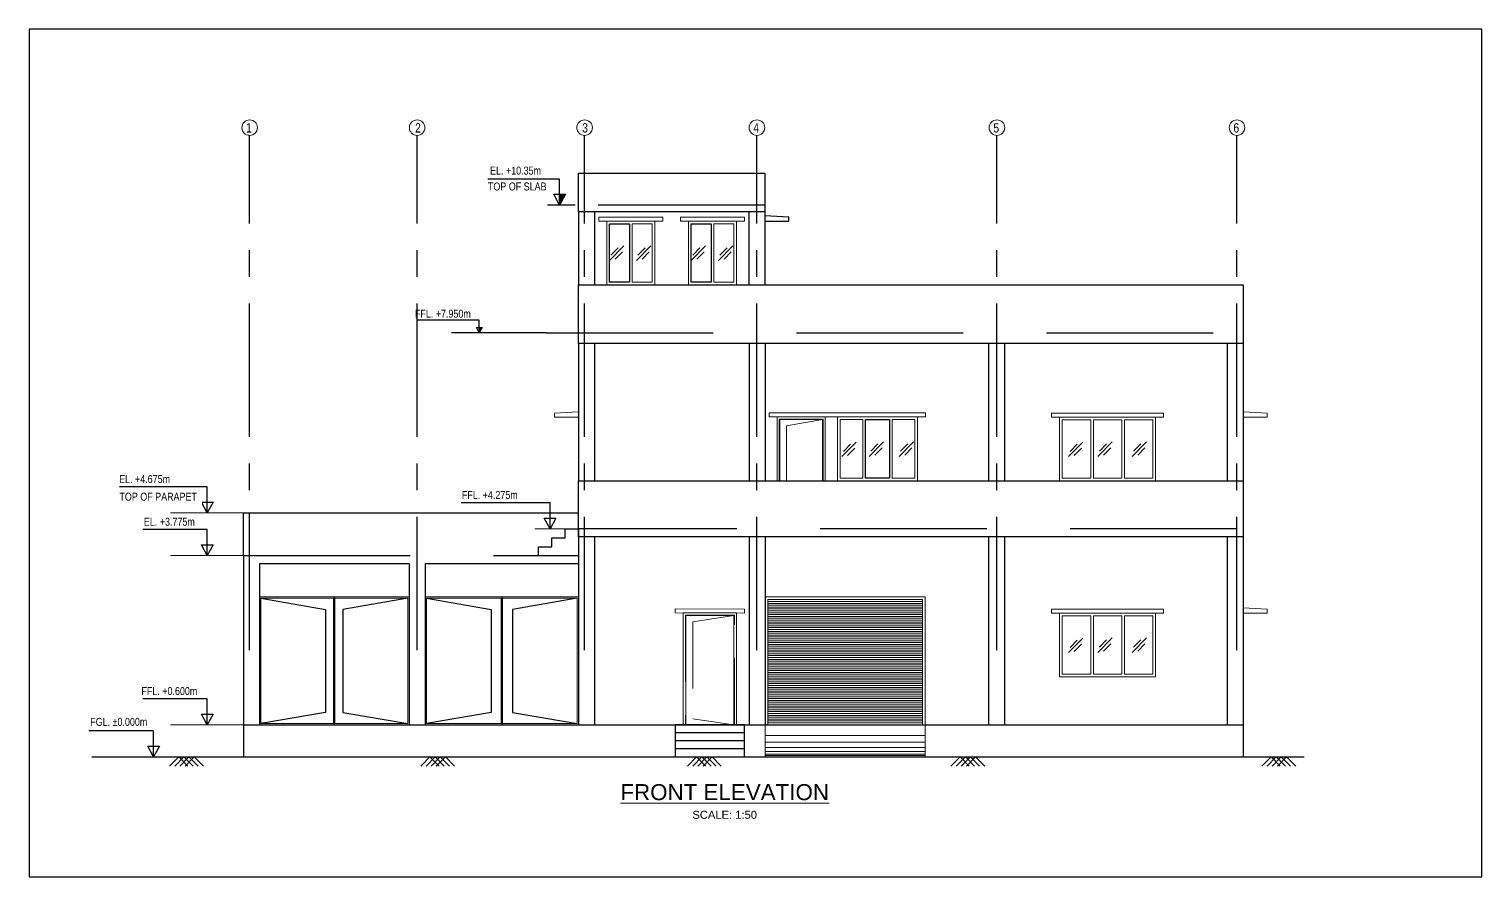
# Model space of a CAD drawing. Header units: millimetres. Extents: x 2923 to 3086, y 1840 to 1916.
# Drawn here: x 3018.49 to 3045.73, y 1839.74 to 1855.64 of the extents above; entities that cross this region are included whole.
import ezdxf

# ---------------------------------------------------------------- set-up
doc = ezdxf.new("R2010")
doc.units = ezdxf.units.MM
doc.linetypes.add('CENTERX2', pattern=[4, 2.5, -0.5, 0.5, -0.5])
doc.linetypes.add('HIDDEN2', pattern=[0.1875, 0.125, -0.0625])
for name, color, linetype in [('COLUMN', 1, 'Continuous'), ('DIM_100', 7, 'Continuous'), ('DIM_50', 7, 'Continuous'), ('GRID', 8, 'CENTERX2'), ('HATCH', 8, 'Continuous'), ('PARAPET WALL', 7, 'Continuous'), ('PDF_Geometry', 7, 'Continuous'), ('RAILING', 8, 'Continuous'), ('STAIR', 6, 'Continuous')]:
    doc.layers.add(name, color=color, linetype=linetype)
for name, color, linetype, lineweight in [('DOOR', 8, 'Continuous', 13), ('ROOF_PROJECTION', 8, 'HIDDEN2', 13), ('Text', 7, 'Continuous', 13), ('WINDOW', 8, 'Continuous', 13)]:
    doc.layers.add(name, color=color, linetype=linetype, lineweight=lineweight)
doc.styles.get("Standard").update_dxf_attribs({"font": 'arial.ttf'})

# ---------------------------------------------------------------- blocks, each defined once
blk = doc.blocks.new('A$C02ba1a73')
at = {"layer": 'DIM_100'}
h = blk.add_hatch(color=256, dxfattribs=at)
h.dxf.hatch_style = 1
h.paths.add_polyline_path([(0.111, 0.206), (0.037, 0.206), (0, 0.198), (0, 0)])
h.paths.add_polyline_path([(0.037, 0.206), (0, 0.206), (0, 0.198)], flags=17)
for points in [[(0, 0), (0, 0.48), (-2.344, 0.48)], [(0, 0), (-0.107, 0.206), (0.111, 0.206), (0, 0)]]:
    blk.add_lwpolyline(points, dxfattribs=at)

msp = doc.modelspace()

# ---------------------------------------------------------------- hatches: boundary and pattern name
at = {"layer": 'DIM_100'}
h = msp.add_hatch(color=256, dxfattribs=at)
h.dxf.hatch_style = 1
h.paths.add_polyline_path([(3028.4419, 1852.3407), (3028.5533, 1852.5463), (3028.4419, 1852.5463)])

# ---------------------------------------------------------------- linework, layer by layer
at = {"layer": 'COLUMN', "color": 7, "linetype": 'HIDDEN2', "ltscale": 25}
for p, q in [((3028.1933, 1849.9442), (3041.2547, 1849.9442)), ((3041.1397, 1846.2692), (3028.7947, 1846.2692)), ((3022.5147, 1845.7692), (3028.7947, 1845.7692))]:
    msp.add_line(p, q, dxfattribs=at)
at = {"layer": 'COLUMN', "color": 7}
for p, q in [((3028.7947, 1849.7442), (3028.7947, 1847.1692)), ((3029.0947, 1849.7442), (3029.0947, 1847.1692)), ((3031.9934, 1849.7442), (3031.9934, 1847.1692)), ((3032.2934, 1849.7442), (3032.2934, 1847.1692)), ((3036.4897, 1847.1692), (3036.4897, 1849.7442)), ((3036.7897, 1847.1692), (3036.7897, 1849.7442)), ((3040.9547, 1849.7442), (3040.9547, 1847.1692)), ((3041.2547, 1849.7442), (3041.2547, 1841.9943)), ((3022.5147, 1846.5692), (3028.7947, 1846.5692)), ((3022.5147, 1845.7692), (3022.5147, 1846.5692)), ((3028.7947, 1846.2692), (3028.7947, 1842.5942)), ((3029.0947, 1846.1192), (3029.0947, 1842.5942)), ((3031.9934, 1846.1192), (3031.9934, 1842.5942)), ((3032.2934, 1846.1192), (3032.2934, 1842.5942)), ((3036.4897, 1842.5942), (3036.4897, 1846.1192)), ((3036.7897, 1842.5942), (3036.7897, 1846.1192)), ((3040.9547, 1846.1192), (3040.9547, 1842.5942)), ((3022.5147, 1845.7692), (3022.5147, 1841.9943)), ((3022.8147, 1845.6192), (3025.6197, 1845.6192)), ((3022.8147, 1845.6192), (3022.8147, 1842.5942)), ((3025.6197, 1845.6192), (3025.6197, 1842.5942)), ((3025.9197, 1845.6192), (3028.7947, 1845.6192)), ((3025.9197, 1845.6192), (3025.9197, 1842.5942)), ((3022.5147, 1842.5942), (3041.2547, 1842.5942)), ((3019.6693, 1841.9943), (3042.4012, 1841.9943))]:
    msp.add_line(p, q, dxfattribs=at)
at = {"layer": 'COLUMN', "color": 7, "linetype": 'HIDDEN2'}
msp.add_line((3022.6297, 1845.7692), (3022.6297, 1846.5692), dxfattribs=at)
at = {"layer": 'COLUMN', "color": 7, "linetype": 'HIDDEN2', "ltscale": 25}
for points in [[(3032.2897, 1852.3407), (3028.7947, 1852.3407)], [(3028.0447, 1845.7692), (3028.0447, 1845.9359), (3028.2947, 1845.9359), (3028.2947, 1846.1025), (3028.5447, 1846.1025), (3028.5447, 1846.2692), (3028.7947, 1846.2692)]]:
    msp.add_lwpolyline(points, dxfattribs=at)
at = {"layer": 'COLUMN', "color": 7}
for points in [[(3028.7947, 1852.2157), (3028.7947, 1850.8442)], [(3029.0947, 1852.2157), (3029.0947, 1850.8442)], [(3031.9897, 1852.2157), (3031.9897, 1850.8442)], [(3032.2897, 1852.2157), (3032.2897, 1850.8442)], [(3032.2897, 1852.044), (3032.7397, 1852.044), (3032.7397, 1852.1187), (3032.2898, 1852.1439)]]:
    msp.add_lwpolyline(points, dxfattribs=at)
at = {"layer": 'DIM_100'}
for p, q in [((3028.7354, 1852.3407), (3028.2169, 1852.3407)), ((3028.1933, 1849.9442), (3026.417, 1849.9442))]:
    msp.add_line(p, q, dxfattribs=at)
for points in [[(3028.261, 1846.2692), (3028.1542, 1846.4748), (3028.3724, 1846.4748), (3028.261, 1846.2692)], [(3021.8314, 1845.7692), (3021.7247, 1845.9748), (3021.9429, 1845.9748), (3021.8314, 1845.7692)], [(3021.8314, 1842.5942), (3021.7247, 1842.7998), (3021.9429, 1842.7998), (3021.8314, 1842.5942)], [(3020.8297, 1841.9943), (3020.7229, 1842.2), (3020.9411, 1842.2), (3020.8297, 1841.9943)]]:
    msp.add_lwpolyline(points, dxfattribs=at)
at = {"layer": 'DIM_50'}
for points in [[(3029.3747, 1850.8942), (3029.3747, 1851.994), (3029.7497, 1851.994), (3029.7497, 1850.8942), (3029.3747, 1850.8942)], [(3030.9097, 1850.8942), (3030.9097, 1851.994), (3031.2847, 1851.994), (3031.2847, 1850.8942), (3030.9097, 1850.8942)], [(3034.1747, 1847.2192), (3034.1747, 1848.319), (3034.6247, 1848.319), (3034.6247, 1847.2192), (3034.1747, 1847.2192)]]:
    msp.add_lwpolyline(points, dxfattribs=at)
at = {"layer": 'DOOR'}
for p, q in [((3025.6197, 1844.9942), (3022.8147, 1844.9942)), ((3022.8147, 1844.9942), (3022.8147, 1842.5942)), ((3022.8147, 1844.9942), (3022.8147, 1842.5942)), ((3024.2047, 1844.9692), (3022.8397, 1844.9692)), ((3022.8397, 1844.9692), (3022.8397, 1842.6192)), ((3024.2047, 1844.9692), (3024.2047, 1842.6192)), ((3025.5947, 1844.9692), (3024.2297, 1844.9692)), ((3024.2297, 1844.9692), (3024.2297, 1842.6192)), ((3025.5947, 1844.9692), (3025.5947, 1842.6192)), ((3025.9197, 1844.9942), (3028.7947, 1844.9942)), ((3025.9197, 1844.9942), (3025.9197, 1842.5942)), ((3025.9447, 1844.9692), (3027.3447, 1844.9692)), ((3025.9447, 1844.9692), (3025.9447, 1842.6192)), ((3027.3447, 1844.9692), (3027.3447, 1842.6192)), ((3027.3697, 1844.9692), (3028.7697, 1844.9692)), ((3027.3697, 1844.9692), (3027.3697, 1842.6192)), ((3028.7697, 1844.9692), (3028.7697, 1842.6192)), ((3028.7947, 1844.9942), (3028.7947, 1842.5942)), ((3024.2047, 1842.6192), (3022.8397, 1842.6192)), ((3025.5947, 1842.6192), (3024.2297, 1842.6192)), ((3025.9447, 1842.6192), (3027.3447, 1842.6192)), ((3027.3697, 1842.6192), (3028.7697, 1842.6192))]:
    msp.add_line(p, q, dxfattribs=at)
at = {"layer": 'DOOR', "color": 0}
for points in [[(3033.4197, 1847.1692), (3033.4197, 1848.3692), (3032.5197, 1848.3694), (3032.5197, 1847.1692)], [(3033.3697, 1847.1692), (3033.3697, 1848.3192), (3032.5697, 1848.3194), (3032.5697, 1847.1692)], [(3031.7597, 1842.5942), (3031.7597, 1844.6942), (3030.7597, 1844.6942), (3030.7597, 1842.5942)], [(3031.7097, 1842.5942), (3031.7097, 1844.6442), (3030.8097, 1844.6442), (3030.8097, 1842.5942)]]:
    msp.add_lwpolyline(points, dxfattribs=at)
at = {"layer": 'DOOR', "linetype": 'HIDDEN2', "ltscale": 10}
for points in [[(3033.3797, 1847.1692), (3033.3797, 1848.3292), (3032.5597, 1848.3294), (3032.5597, 1847.1692)], [(3033.3697, 1848.3192), (3032.6964, 1848.2054), (3032.6964, 1847.1692)], [(3031.7197, 1842.5942), (3031.7197, 1844.6542), (3030.7997, 1844.6542), (3030.7997, 1842.5942)], [(3031.7097, 1844.6442), (3030.9364, 1844.5303), (3030.9364, 1842.7081), (3031.7097, 1842.5942)]]:
    msp.add_lwpolyline(points, dxfattribs=at)
at = {"layer": 'GRID'}
for p, q in [((3022.6297, 1843.9967), (3022.6297, 1853.6487)), ((3025.7697, 1843.9967), (3025.7697, 1853.6487)), ((3028.9097, 1843.9967), (3028.9097, 1853.6487)), ((3032.1397, 1843.9967), (3032.1397, 1853.6487)), ((3036.6397, 1843.9967), (3036.6397, 1853.6487)), ((3041.1397, 1843.9967), (3041.1397, 1853.6487))]:
    msp.add_line(p, q, dxfattribs=at)
at = {"layer": 'HATCH', "lineweight": 9}
for points in [[(3021.128, 1841.8229), (3021.2992, 1841.9943), (3021.4703, 1841.8229)], [(3021.226, 1841.8229), (3021.3978, 1841.9943), (3021.569, 1841.8229)], [(3021.3206, 1841.8229), (3021.4918, 1841.9943), (3021.6636, 1841.8229)], [(3021.4193, 1841.8229), (3021.5905, 1841.9943), (3021.7616, 1841.8229)], [(3025.8382, 1841.8229), (3026.0094, 1841.9943), (3026.1806, 1841.8229)], [(3025.9363, 1841.8229), (3026.108, 1841.9943), (3026.2792, 1841.8229)], [(3026.0308, 1841.8229), (3026.202, 1841.9943), (3026.3738, 1841.8229)], [(3026.1295, 1841.8229), (3026.3007, 1841.9943), (3026.4719, 1841.8229)], [(3030.8382, 1841.8229), (3031.0094, 1841.9943), (3031.1806, 1841.8229)], [(3030.9363, 1841.8229), (3031.108, 1841.9943), (3031.2792, 1841.8229)], [(3031.0308, 1841.8229), (3031.202, 1841.9943), (3031.3738, 1841.8229)], [(3031.1295, 1841.8229), (3031.3007, 1841.9943), (3031.4719, 1841.8229)], [(3036.12, 1841.8229), (3035.9488, 1841.9943), (3035.7776, 1841.8229)], [(3036.2186, 1841.8229), (3036.0474, 1841.9943), (3035.8757, 1841.8229)], [(3036.3132, 1841.8229), (3036.1414, 1841.9943), (3035.9702, 1841.8229)], [(3036.4113, 1841.8229), (3036.2401, 1841.9943), (3036.0689, 1841.8229)], [(3041.9502, 1841.8229), (3041.779, 1841.9943), (3041.6078, 1841.8229)], [(3042.0488, 1841.8229), (3041.8776, 1841.9943), (3041.7059, 1841.8229)], [(3042.1434, 1841.8229), (3041.9716, 1841.9943), (3041.8005, 1841.8229)], [(3042.2415, 1841.8229), (3042.0703, 1841.9943), (3041.8991, 1841.8229)]]:
    msp.add_lwpolyline(points, dxfattribs=at)
at = {"layer": 'PARAPET WALL', "color": 7}
for points in [[(3028.7947, 1852.9408), (3032.2897, 1852.9408), (3032.2897, 1852.3442), (3032.2897, 1852.2157), (3028.7947, 1852.2157), (3028.7947, 1852.3442)], [(3028.7947, 1850.8442), (3041.2547, 1850.8442), (3041.2547, 1849.7442), (3028.7947, 1849.7442)], [(3028.7947, 1847.1692), (3041.2547, 1847.1692), (3041.2547, 1846.1192), (3028.7947, 1846.1192)]]:
    msp.add_lwpolyline(points, close=True, dxfattribs=at)
at = {"layer": 'PDF_Geometry', "lineweight": 9}
for points in [[(3027.9772, 1846.2692), (3028.5447, 1846.2692)], [(3021.1482, 1845.7692), (3022.5147, 1845.7692)], [(3021.1482, 1842.5942), (3022.5147, 1842.5942)]]:
    msp.add_lwpolyline(points, dxfattribs=at)
at = {"layer": 'RAILING'}
for p, q in [((3024.2172, 1844.9942), (3024.2172, 1842.5942)), ((3027.3572, 1844.9942), (3027.3572, 1842.5942))]:
    msp.add_line(p, q, dxfattribs=at)
for points in [[(3022.8397, 1844.9692), (3024.0548, 1844.7577), (3024.0548, 1842.8307), (3022.8397, 1842.6192)], [(3025.5947, 1844.9692), (3024.3797, 1844.7577), (3024.3797, 1842.8307), (3025.5947, 1842.6192)], [(3025.9447, 1844.9692), (3027.1598, 1844.7577), (3027.1598, 1842.8307), (3025.9447, 1842.6192)], [(3028.7697, 1844.9692), (3027.5547, 1844.7577), (3027.5547, 1842.8307), (3028.7697, 1842.6192)]]:
    msp.add_lwpolyline(points, dxfattribs=at)
at = {"layer": 'ROOF_PROJECTION', "color": 7, "linetype": 'ByBlock', "ltscale": 25}
for points in [[(3029.1747, 1852.119), (3030.3747, 1852.119), (3030.3747, 1852.044), (3029.1747, 1852.044)], [(3030.7097, 1852.119), (3031.9097, 1852.119), (3031.9097, 1852.044), (3030.7097, 1852.044)], [(3032.3697, 1848.444), (3035.2997, 1848.444), (3035.2997, 1848.369), (3032.3697, 1848.369)], [(3037.6647, 1848.4438), (3039.7647, 1848.4438), (3039.7647, 1848.3688), (3037.6647, 1848.3688)], [(3030.6097, 1844.7692), (3031.9097, 1844.7688), (3031.9097, 1844.6938), (3030.6097, 1844.6942)], [(3037.6647, 1844.7688), (3039.7647, 1844.7688), (3039.7647, 1844.6938), (3037.6647, 1844.6938)]]:
    msp.add_lwpolyline(points, close=True, dxfattribs=at)
for points in [[(3028.7947, 1848.4688), (3028.3447, 1848.4438), (3028.3447, 1848.3688), (3028.7947, 1848.3688)], [(3041.2547, 1848.4688), (3041.7047, 1848.4438), (3041.7047, 1848.3688), (3041.2547, 1848.3688)], [(3041.2547, 1844.7938), (3041.7047, 1844.7688), (3041.7047, 1844.6938), (3041.2547, 1844.6938)]]:
    msp.add_lwpolyline(points, dxfattribs=at)
at = {"layer": 'STAIR', "color": 7}
for points in [[(3031.9096, 1841.9943), (3031.9098, 1842.594), (3030.6098, 1842.594), (3030.6096, 1841.9943)], [(3031.9098, 1842.4442), (3030.6097, 1842.4442)], [(3031.9097, 1842.2942), (3030.6097, 1842.2942)], [(3031.9097, 1842.1443), (3030.6097, 1842.1443)]]:
    msp.add_lwpolyline(points, dxfattribs=at)
at = {"layer": 'Text'}
for centre in [(3022.6297, 1853.7945), (3025.7697, 1853.7945), (3028.9097, 1853.7945), (3032.1397, 1853.7945), (3036.6397, 1853.7945), (3041.1397, 1853.7945)]:
    msp.add_circle(centre, 0.1458, dxfattribs=at)
at = {"layer": 'WINDOW', "color": 7}
for p, q in [((3029.7997, 1850.8942), (3029.7997, 1851.994)), ((3031.3347, 1850.8942), (3031.3347, 1851.994)), ((3034.6747, 1847.2192), (3034.6747, 1848.319)), ((3038.3981, 1848.3188), (3038.3981, 1847.219)), ((3038.4481, 1848.3188), (3038.4481, 1847.219)), ((3038.9814, 1847.219), (3038.9814, 1848.3188)), ((3039.0314, 1847.219), (3039.0314, 1848.3188)), ((3032.3434, 1844.9092), (3035.2434, 1844.9092)), ((3032.3434, 1844.8742), (3035.2434, 1844.8742)), ((3032.3434, 1844.8392), (3035.2434, 1844.8392)), ((3032.3434, 1844.8042), (3035.2434, 1844.8042)), ((3032.3434, 1844.7692), (3035.2434, 1844.7692)), ((3032.3434, 1844.7342), (3035.2434, 1844.7342)), ((3032.3434, 1844.6992), (3035.2434, 1844.6992)), ((3032.3434, 1844.6642), (3035.2434, 1844.6642)), ((3032.3434, 1844.6292), (3035.2434, 1844.6292)), ((3032.3434, 1844.5942), (3035.2434, 1844.5942)), ((3038.3981, 1844.6438), (3038.3981, 1843.544)), ((3038.4481, 1844.6438), (3038.4481, 1843.544)), ((3038.9814, 1843.544), (3038.9814, 1844.6438)), ((3039.0314, 1843.544), (3039.0314, 1844.6438)), ((3032.3434, 1844.5592), (3035.2434, 1844.5592)), ((3032.3434, 1844.5242), (3035.2434, 1844.5242)), ((3032.3434, 1844.4892), (3035.2434, 1844.4892)), ((3032.3434, 1844.4542), (3035.2434, 1844.4542)), ((3032.3434, 1844.4192), (3035.2434, 1844.4192)), ((3032.3434, 1844.3842), (3035.2434, 1844.3842)), ((3032.3434, 1844.3492), (3035.2434, 1844.3492)), ((3032.3434, 1844.3142), (3035.2434, 1844.3142)), ((3032.3434, 1844.2792), (3035.2434, 1844.2792)), ((3032.3434, 1844.2442), (3035.2434, 1844.2442)), ((3032.3434, 1844.2092), (3035.2434, 1844.2092)), ((3032.3434, 1844.1742), (3035.2434, 1844.1742)), ((3032.3434, 1844.1392), (3035.2434, 1844.1392)), ((3032.3434, 1844.1042), (3035.2434, 1844.1042)), ((3032.3434, 1844.0692), (3035.2434, 1844.0692)), ((3032.3434, 1844.0342), (3035.2434, 1844.0342)), ((3032.3434, 1843.9992), (3035.2434, 1843.9992)), ((3032.3434, 1843.9642), (3035.2434, 1843.9642)), ((3032.3434, 1843.9292), (3035.2434, 1843.9292)), ((3032.3434, 1843.8942), (3035.2434, 1843.8942)), ((3032.3434, 1843.8592), (3035.2434, 1843.8592)), ((3032.3434, 1843.8242), (3035.2434, 1843.8242)), ((3032.3434, 1843.7892), (3035.2434, 1843.7892)), ((3032.3434, 1843.7542), (3035.2434, 1843.7542)), ((3032.3434, 1843.7192), (3035.2434, 1843.7192)), ((3032.3434, 1843.6842), (3035.2434, 1843.6842)), ((3032.3434, 1843.6492), (3035.2434, 1843.6492)), ((3032.3434, 1843.6142), (3035.2434, 1843.6142)), ((3032.3434, 1843.5792), (3035.2434, 1843.5792)), ((3032.3434, 1843.5442), (3035.2434, 1843.5442)), ((3032.3434, 1843.5092), (3035.2434, 1843.5092)), ((3032.3434, 1843.4742), (3035.2434, 1843.4742)), ((3032.3434, 1843.4392), (3035.2434, 1843.4392)), ((3032.3434, 1843.4042), (3035.2434, 1843.4042)), ((3032.3434, 1843.3692), (3035.2434, 1843.3692)), ((3032.3434, 1843.3342), (3035.2434, 1843.3342)), ((3032.3434, 1843.2992), (3035.2434, 1843.2992)), ((3032.3434, 1843.2642), (3035.2434, 1843.2642)), ((3032.3434, 1843.2292), (3035.2434, 1843.2292)), ((3032.3434, 1843.1942), (3035.2434, 1843.1942)), ((3032.3434, 1843.1592), (3035.2434, 1843.1592)), ((3032.3434, 1843.1242), (3035.2434, 1843.1242)), ((3032.3434, 1843.0892), (3035.2434, 1843.0892)), ((3032.3434, 1843.0542), (3035.2434, 1843.0542)), ((3032.3434, 1843.0192), (3035.2434, 1843.0192)), ((3032.3434, 1842.9842), (3035.2434, 1842.9842)), ((3032.3434, 1842.9492), (3035.2434, 1842.9492)), ((3032.3434, 1842.9142), (3035.2434, 1842.9142)), ((3032.3434, 1842.8792), (3035.2434, 1842.8792)), ((3032.3434, 1842.8442), (3035.2434, 1842.8442)), ((3032.3434, 1842.8092), (3035.2434, 1842.8092)), ((3032.3434, 1842.7742), (3035.2434, 1842.7742)), ((3032.3434, 1842.7392), (3035.2434, 1842.7392)), ((3032.3434, 1842.7042), (3035.2434, 1842.7042)), ((3032.2934, 1842.5942), (3032.2934, 1841.9943)), ((3032.3434, 1842.6692), (3035.2434, 1842.6692)), ((3032.3434, 1842.6342), (3035.2434, 1842.6342)), ((3035.2934, 1842.5942), (3035.2934, 1841.9943)), ((3032.2934, 1842.3943), (3035.2934, 1842.3943)), ((3032.2934, 1842.2693), (3035.2934, 1842.2693)), ((3032.2934, 1842.1693), (3035.2934, 1842.1693)), ((3032.2934, 1842.0943), (3035.2934, 1842.0943)), ((3032.2934, 1842.0443), (3035.2934, 1842.0443)), ((3032.2934, 1842.0193), (3035.2934, 1842.0193))]:
    msp.add_line(p, q, dxfattribs=at)
for points in [[(3029.3247, 1852.044), (3030.2247, 1852.044), (3030.2247, 1850.8442), (3029.3247, 1850.8442)], [(3030.8597, 1852.044), (3031.7597, 1852.044), (3031.7597, 1850.8442), (3030.8597, 1850.8442)], [(3033.6497, 1848.369), (3035.1497, 1848.369), (3035.1497, 1847.1692), (3033.6497, 1847.1692)], [(3037.8147, 1848.3688), (3039.6147, 1848.3688), (3039.6147, 1847.169), (3037.8147, 1847.169)], [(3032.2934, 1842.5942), (3035.2934, 1842.5942), (3035.2934, 1844.9942), (3032.2934, 1844.9942)], [(3037.8147, 1844.6938), (3039.6147, 1844.6938), (3039.6147, 1843.494), (3037.8147, 1843.494)]]:
    msp.add_lwpolyline(points, close=True, dxfattribs=at)
for points in [[(3029.7997, 1851.994), (3030.1747, 1851.994), (3030.1747, 1850.8942), (3029.7997, 1850.8942)], [(3031.3347, 1851.994), (3031.7097, 1851.994), (3031.7097, 1850.8942), (3031.3347, 1850.8942)], [(3029.374, 1851.3055), (3029.6438, 1851.5755)], [(3029.4041, 1851.4041), (3029.5364, 1851.5412)], [(3029.4813, 1851.327), (3029.6183, 1851.4641)], [(3029.8818, 1851.3055), (3030.1516, 1851.5755)], [(3029.9073, 1851.4041), (3030.0449, 1851.5412)], [(3029.9886, 1851.327), (3030.1215, 1851.4641)], [(3030.909, 1851.3055), (3031.1788, 1851.5755)], [(3030.9391, 1851.4041), (3031.0714, 1851.5412)], [(3031.0163, 1851.327), (3031.1533, 1851.4641)], [(3031.4168, 1851.3055), (3031.6866, 1851.5755)], [(3031.4423, 1851.4041), (3031.5799, 1851.5412)], [(3031.5236, 1851.327), (3031.6565, 1851.4641)], [(3034.1247, 1847.2192), (3033.6997, 1847.2192), (3033.6997, 1848.319), (3034.1247, 1848.319), (3034.1247, 1847.2192)], [(3034.6747, 1848.319), (3035.0997, 1848.319), (3035.0997, 1847.2192), (3034.6747, 1847.2192)], [(3038.3981, 1847.219), (3037.8647, 1847.219), (3037.8647, 1848.3188), (3038.3981, 1848.3188)], [(3038.4481, 1848.3188), (3038.9814, 1848.3188)], [(3039.0314, 1848.3188), (3039.5647, 1848.3188), (3039.5647, 1847.219), (3039.0314, 1847.219)], [(3033.7305, 1847.6262), (3034.0009, 1847.8962)], [(3033.7607, 1847.7248), (3033.8936, 1847.862)], [(3034.2439, 1847.6305), (3034.5137, 1847.9005)], [(3034.2741, 1847.7291), (3034.4064, 1847.8662)], [(3034.8068, 1847.6305), (3035.0766, 1847.9005)], [(3034.8323, 1847.7291), (3034.9699, 1847.8662)], [(3037.9825, 1847.6261), (3038.253, 1847.896)], [(3038.0127, 1847.7247), (3038.1456, 1847.8618)], [(3038.5332, 1847.6304), (3038.803, 1847.9003)], [(3038.5634, 1847.7289), (3038.6957, 1847.866)], [(3039.174, 1847.6304), (3039.4438, 1847.9003)], [(3039.1996, 1847.7289), (3039.3371, 1847.866)], [(3033.8379, 1847.6477), (3033.9748, 1847.7848)], [(3034.3512, 1847.652), (3034.4882, 1847.7891)], [(3034.9136, 1847.652), (3035.0465, 1847.7891)], [(3038.0899, 1847.6475), (3038.2268, 1847.7846)], [(3038.6406, 1847.6518), (3038.7775, 1847.7889)], [(3039.2808, 1847.6518), (3039.4137, 1847.7889)], [(3038.9814, 1847.219), (3038.4481, 1847.219)], [(3035.2434, 1842.5942), (3035.2434, 1844.9442), (3032.3434, 1844.9442), (3032.3434, 1842.5942)], [(3038.3981, 1843.544), (3037.8647, 1843.544), (3037.8647, 1844.6438), (3038.3981, 1844.6438)], [(3038.4481, 1844.6438), (3038.9814, 1844.6438)], [(3039.0314, 1844.6438), (3039.5647, 1844.6438), (3039.5647, 1843.544), (3039.0314, 1843.544)], [(3037.9825, 1843.9511), (3038.253, 1844.221)], [(3038.0127, 1844.0497), (3038.1456, 1844.1868)], [(3038.0899, 1843.9725), (3038.2268, 1844.1096)], [(3038.5332, 1843.9554), (3038.803, 1844.2253)], [(3038.5634, 1844.0539), (3038.6957, 1844.191)], [(3038.6406, 1843.9768), (3038.7775, 1844.1139)], [(3039.174, 1843.9554), (3039.4438, 1844.2253)], [(3039.1996, 1844.0539), (3039.3371, 1844.191)], [(3039.2808, 1843.9768), (3039.4137, 1844.1139)], [(3038.9814, 1843.544), (3038.4481, 1843.544)]]:
    msp.add_lwpolyline(points, dxfattribs=at)

# ---------------------------------------------------------------- block references
at = {"layer": 'DIM_100', "xscale": 0.5, "yscale": 0.5, "zscale": 0.5}
msp.add_blockref('A$C02ba1a73', (3026.9348, 1849.9442), dxfattribs=at)

# ---------------------------------------------------------------- texts
at = {"layer": 'Text', "width": 0.8}
for s, p in [('1', (3022.563, 1853.7032)), ('2', (3025.7314, 1853.7032)), ('3', (3028.8639, 1853.7032)), ('4', (3032.0723, 1853.7032)), ('5', (3036.5723, 1853.7032)), ('6', (3041.0723, 1853.7032))]:
    msp.add_text(s, height=0.175, dxfattribs=at).set_placement(p)
at = {"layer": 'Text', "char_height": 0.15, "attachment_point": 1, "bg_fill": 3, "box_fill_scale": 1.5, "bg_fill_color": 256, "bg_fill_transparency": 0}
for s, insert, width in [('\\pxqc;{\\W0.8;EL. +\\A1;10.35\\A0;m}', (3027.0962, 1853.0638), 1.036868), ('\\pxqc;{\\W0.8;EL. +\\A1;4.675\\A0;m}', (3020.1867, 1847.2801), 0.946455), ('\\pxqc;{\\W0.8;FFL. +\\A1;4.275\\A0;m}', (3026.5723, 1846.9821), 1.119739), ('\\pxqc;{\\W0.8;EL. +\\A1;3.775\\A0;m}', (3020.5923, 1846.4801), 1.064598), ('\\pxqc;{\\W0.8;FFL. +0.600m}', (3020.5923, 1843.3051), 1.064598), ('\\pxqc;{\\W0.8;FGL. %%P0.000m}', (3019.6368, 1842.7275), 1.078819)]:
    msp.add_mtext(s, dxfattribs=dict(at, insert=insert, width=width))
at = {"layer": 'Text', "attachment_point": 1}
for s, insert, char_height, width in [('\\pxqc;{\\W0.8;FFL. +7.950m}', (3025.7312, 1850.381), 0.15, 1.041661), ('\\pxqc;{\\LFRONT ELEVATION\\P\\H0.5x;\\lSCALE: 1:50}', (3029.5925, 1841.4852), 0.3, 3.886457)]:
    msp.add_mtext(s, dxfattribs=dict(at, insert=insert, char_height=char_height, width=width))

# ---------------------------------------------------------------- next in the draw order: linework, layer by layer
at = {"layer": 'DIM_100'}
for points in [[(3021.8314, 1846.5692), (3021.8314, 1847.0583), (3020.1906, 1847.0583)], [(3021.8314, 1846.5692), (3021.7247, 1846.7748), (3021.9429, 1846.7748), (3021.8314, 1846.5692)], [(3028.261, 1846.2692), (3028.261, 1846.7583), (3026.596, 1846.7583)], [(3021.8314, 1845.7692), (3021.8314, 1846.2583), (3020.6266, 1846.2583)], [(3021.8314, 1842.5942), (3021.8314, 1843.0833), (3020.6266, 1843.0833)], [(3020.8297, 1841.9943), (3020.8297, 1842.4834), (3019.6173, 1842.4834)]]:
    msp.add_lwpolyline(points, dxfattribs=at)
at = {"layer": 'PDF_Geometry', "lineweight": 9}
msp.add_lwpolyline([(3021.1482, 1846.5692), (3022.5147, 1846.5692)], dxfattribs=at)

# ---------------------------------------------------------------- next in the draw order: texts
at = {"layer": 'DIM_100', "insert": (3027.08, 1852.7664), "char_height": 0.15, "width": 1.132958, "attachment_point": 1, "bg_fill": 3, "box_fill_scale": 1.5, "bg_fill_color": 256, "bg_fill_transparency": 0}
msp.add_mtext('\\pxqc;{\\W0.8;TOP OF SLAB}', dxfattribs=at)

# ---------------------------------------------------------------- next in the draw order: linework, layer by layer
at = {"layer": 'DIM_100'}
for points in [[(3028.4419, 1852.3407), (3028.4419, 1852.8297), (3027.0979, 1852.8297)], [(3028.4419, 1852.3407), (3028.3351, 1852.5463), (3028.5533, 1852.5463), (3028.4419, 1852.3407)]]:
    msp.add_lwpolyline(points, dxfattribs=at)

# ---------------------------------------------------------------- next in the draw order: texts
at = {"layer": 'Text', "insert": (3020.1704, 1846.9502), "char_height": 0.15, "width": 1.488828, "attachment_point": 1, "bg_fill": 3, "box_fill_scale": 1.5, "bg_fill_color": 256, "bg_fill_transparency": 0}
msp.add_mtext('\\pxqc;{\\W0.8;TOP OF PARAPET}', dxfattribs=at)

# ---------------------------------------------------------------- next in the draw order: linework, layer by layer
at = {"layer": 'Defpoints'}
msp.add_lwpolyline([(3045.7326, 1855.643), (3018.4943, 1855.643), (3018.4943, 1839.7449), (3045.7326, 1839.7449)], close=True, dxfattribs=at)

doc.saveas('drawing.dxf')
